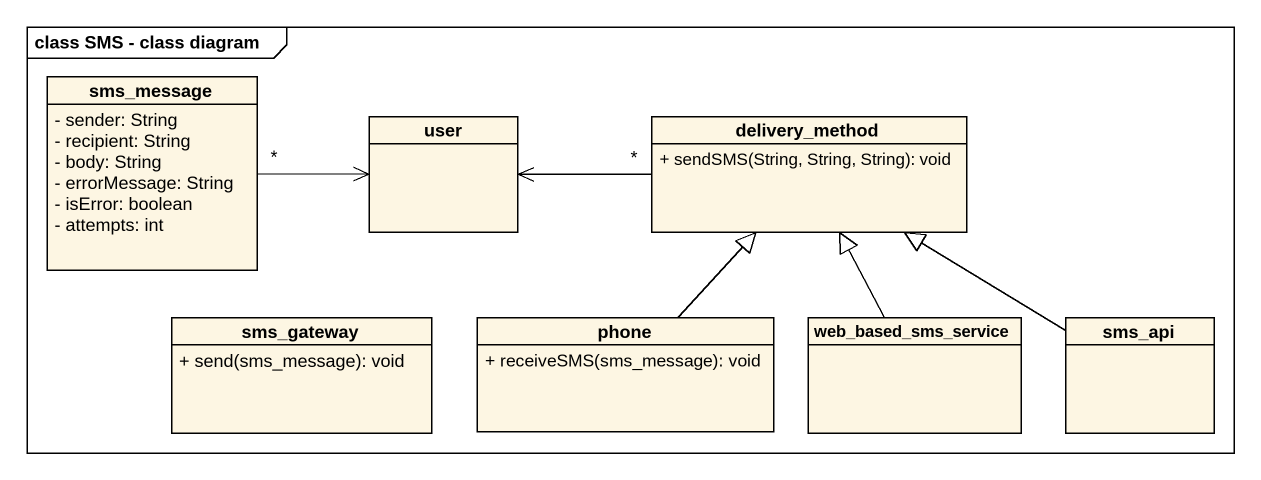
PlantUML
@startuml
mainframe class SMS - class diagram
hide circle
hide empty members
skinparam classAttributeIconSize 0
class sms_message {
  - sender: String
  - recipient: String
  - body: String
  - errorMessage: String
  - isError: boolean
  - attempts: int
}
class user
class delivery_method {
  + sendSMS(String, String, String): void
}
class sms_gateway {
  + send(sms_message): void
}
class phone {
  + receiveSMS(sms_message): void
}
class web_based_sms_service
class sms_api
sms_message "*" -right-> user
delivery_method "*" -left-> user
phone -up-|> delivery_method
web_based_sms_service -up-|> delivery_method
web_based_sms_service -up-|> delivery_method
sms_api -up-|> delivery_method
@enduml
